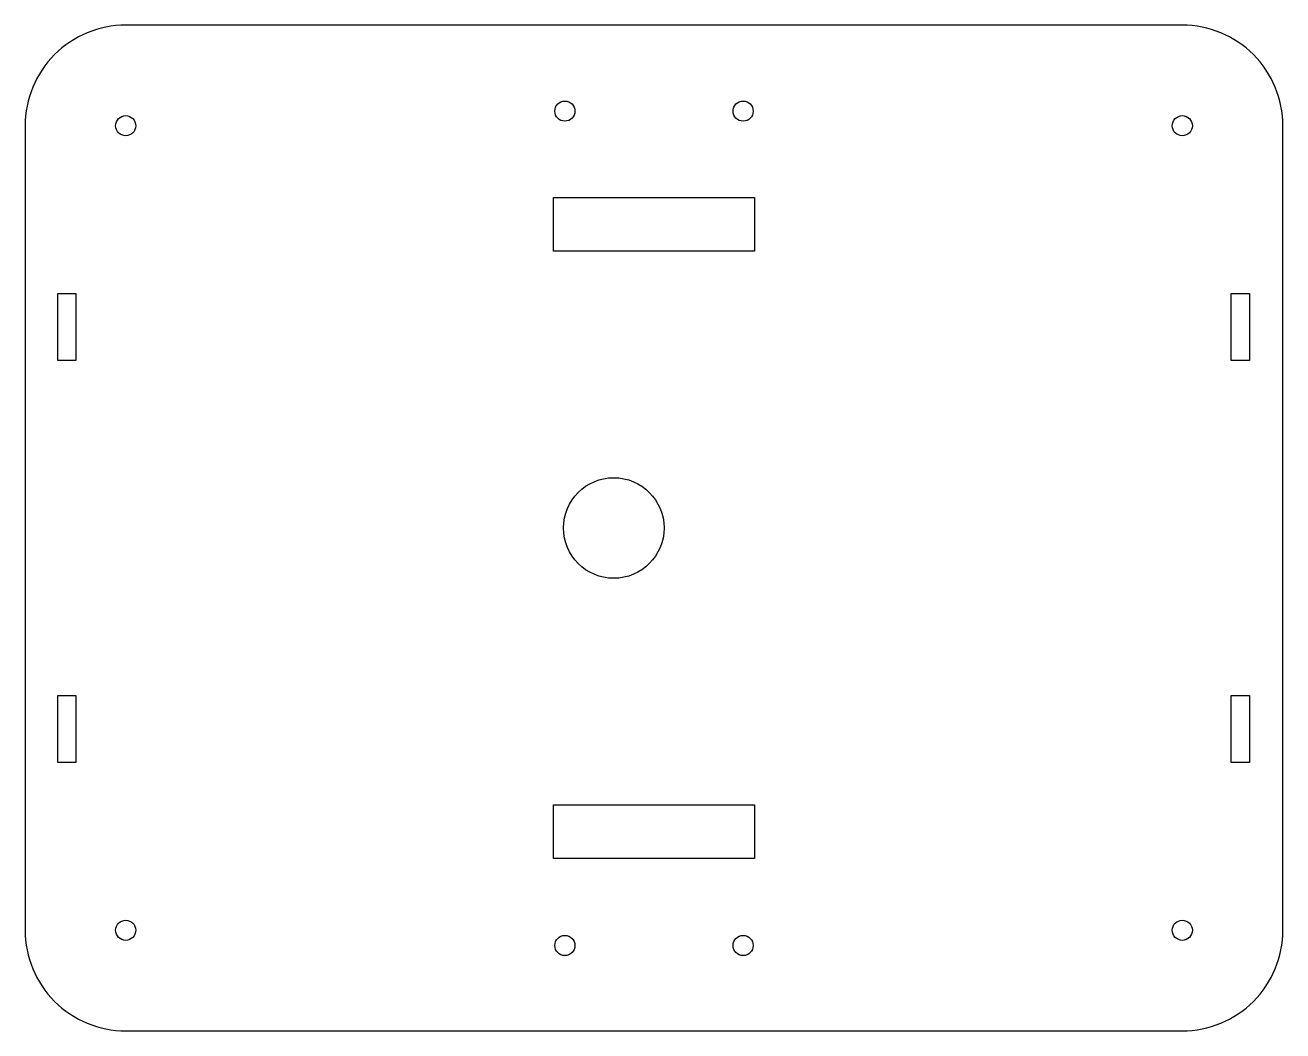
# Model space of a CAD drawing. Header units: millimetres. Extents: x -94 to 94, y -146 to 4.
import ezdxf

# ---------------------------------------------------------------- set-up
doc = ezdxf.new("R2010")
doc.units = ezdxf.units.MM
doc.layers.get('0').update_dxf_attribs({"linetype": 'CONTINUOUS'})

msp = doc.modelspace()

# ---------------------------------------------------------------- linework, layer by layer
msp.add_lwpolyline([(93.79, -11.3, 0.414214), (78.79, 3.7), (-78.79, 3.7, 0.414214), (-93.79, -11.3), (-93.79, -131.3, 0.414214), (-78.79, -146.3), (78.79, -146.3, 0.414214), (93.79, -131.3)], format="xyb", close=True)
for points in [[(-15, -30), (-15, -22), (15, -22), (15, -30)], [(-86.21, -46.3), (-88.91, -46.3), (-88.91, -36.3), (-86.21, -36.3)], [(88.79, -46.3), (86.09, -46.3), (86.09, -36.3), (88.79, -36.3)], [(-86.21, -106.3), (-88.91, -106.3), (-88.91, -96.3), (-86.21, -96.3)], [(88.79, -106.3), (86.09, -106.3), (86.09, -96.3), (88.79, -96.3)], [(-15, -112.6), (15, -112.6), (15, -120.6), (-15, -120.6)]]:
    msp.add_lwpolyline(points, close=True)
for centre, radius in [((-13.29, -9.12), 1.5), ((13.29, -9.12), 1.5), ((-78.79, -11.3), 1.5), ((78.79, -11.3), 1.5), ((-6, -71.3), 7.5), ((-78.79, -131.3), 1.5), ((78.79, -131.3), 1.5), ((-13.29, -133.57), 1.5), ((13.29, -133.57), 1.5)]:
    msp.add_circle(centre, radius)

doc.saveas('drawing.dxf')
